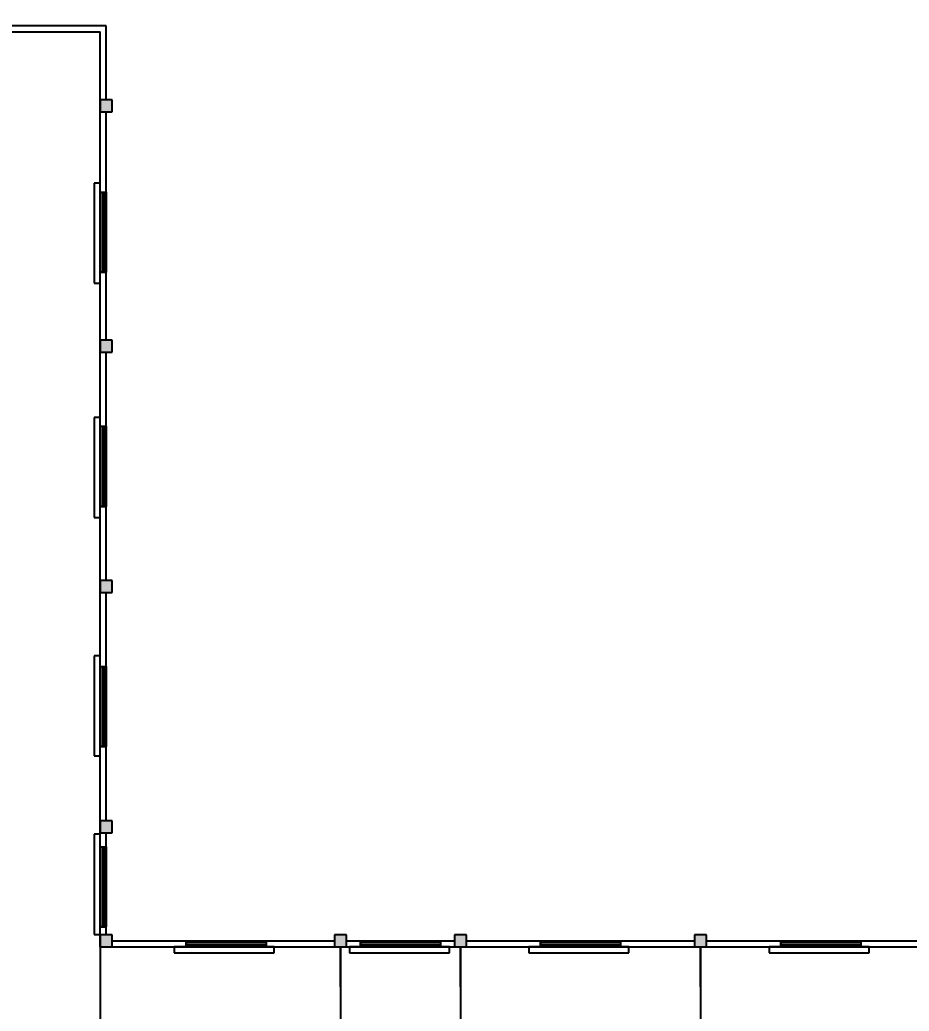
# Model space of a CAD drawing. Header units: millimetres. Extents: x 3339 to 2017737, y 4955 to 2748989.
# Drawn here: x 1349027 to 1371244, y 1661543 to 1686299 of the extents above; entities that cross this region are included whole.
import ezdxf

# ---------------------------------------------------------------- set-up
doc = ezdxf.new("R2010")
doc.units = ezdxf.units.MM
doc.header["$LTSCALE"] = 30
doc.styles.get("Standard").update_dxf_attribs({"font": 'arial.ttf'})
doc.dimstyles.new('ISO-25', dxfattribs={"dimtxt": 1000, "dimasz": 600, "dimexe": 1.25, "dimexo": 0.625, "dimtad": 1, "dimtxsty": 'Standard', "dimblk": 'ARCHTICK', "dimcen": 2.5, "dimclrd": 4, "dimadec": 0, "dimazin": 0, "dimtfac": 1, "dimtmove": 0, "dimatfit": 3, "dimfxl": 1, "dimarcsym": 0})

# ---------------------------------------------------------------- blocks, each defined once
blk = doc.blocks.new('_ArchTick')
at = {"color": 0, "linetype": 'ByBlock', "const_width": 0.15}
blk.add_lwpolyline([(-0.5, -0.5), (0.5, 0.5)], dxfattribs=at)
blk = doc.blocks.new('*D354')
at = {"color": 0, "lineweight": -2, "transparency": 16777216}
for p, q in [((1347034, 1663148), (1347034, 1658040)), ((1351034, 1663148), (1351034, 1658040))]:
    blk.add_line(p, q, dxfattribs=at)
at = {"color": 4, "lineweight": -2, "transparency": 16777216}
blk.add_line((1347034, 1658042), (1351034, 1658042), dxfattribs=at)
at = {"layer": 'Defpoints', "color": 0, "transparency": 16777216}
for p in [(1347034, 1663149), (1351034, 1663149), (1351034, 1658042)]:
    blk.add_point(p, dxfattribs=at)
at = {"color": 4, "lineweight": -2, "transparency": 16777216, "xscale": 600, "yscale": 600, "zscale": 600, "rotation": 180}
blk.add_blockref('_ArchTick', (1347034, 1658042), dxfattribs=at)
at = {"color": 4, "lineweight": -2, "transparency": 16777216, "xscale": 600, "yscale": 600, "zscale": 600}
blk.add_blockref('_ArchTick', (1351034, 1658042), dxfattribs=at)
at = {"color": 0, "transparency": 16777216, "insert": (1349034, 1658553), "char_height": 1000, "attachment_point": 5}
blk.add_mtext('4000', dxfattribs=at)
blk = doc.blocks.new('*D355')
at = {"color": 0, "lineweight": -2, "transparency": 16777216}
for p, q in [((1351034, 1662148), (1351034, 1658040)), ((1357034, 1662148), (1357034, 1658040))]:
    blk.add_line(p, q, dxfattribs=at)
at = {"color": 4, "lineweight": -2, "transparency": 16777216}
blk.add_line((1351034, 1658042), (1357034, 1658042), dxfattribs=at)
at = {"layer": 'Defpoints', "color": 0, "transparency": 16777216}
for p in [(1351034, 1662149), (1357034, 1662149), (1357034, 1658042)]:
    blk.add_point(p, dxfattribs=at)
at = {"color": 4, "lineweight": -2, "transparency": 16777216, "xscale": 600, "yscale": 600, "zscale": 600, "rotation": 180}
blk.add_blockref('_ArchTick', (1351034, 1658042), dxfattribs=at)
at = {"color": 4, "lineweight": -2, "transparency": 16777216, "xscale": 600, "yscale": 600, "zscale": 600}
blk.add_blockref('_ArchTick', (1357034, 1658042), dxfattribs=at)
at = {"color": 0, "transparency": 16777216, "insert": (1354034, 1658553), "char_height": 1000, "attachment_point": 5}
blk.add_mtext('6000', dxfattribs=at)
blk = doc.blocks.new('*D356')
at = {"color": 0, "lineweight": -2, "transparency": 16777216}
for p, q in [((1357034, 1662148), (1357034, 1658090)), ((1360034, 1662148), (1360034, 1658090))]:
    blk.add_line(p, q, dxfattribs=at)
at = {"color": 4, "lineweight": -2, "transparency": 16777216}
blk.add_line((1360034, 1658092), (1357034, 1658092), dxfattribs=at)
at = {"layer": 'Defpoints', "color": 0, "transparency": 16777216}
for p in [(1357034, 1662149), (1360034, 1662149), (1357034, 1658092)]:
    blk.add_point(p, dxfattribs=at)
at = {"color": 4, "lineweight": -2, "transparency": 16777216, "xscale": 600, "yscale": 600, "zscale": 600, "rotation": 180}
blk.add_blockref('_ArchTick', (1357034, 1658092), dxfattribs=at)
at = {"color": 4, "lineweight": -2, "transparency": 16777216, "xscale": 600, "yscale": 600, "zscale": 600}
blk.add_blockref('_ArchTick', (1360034, 1658092), dxfattribs=at)
at = {"color": 0, "transparency": 16777216, "insert": (1358534, 1658603), "char_height": 1000, "attachment_point": 5}
blk.add_mtext('3000', dxfattribs=at)
blk = doc.blocks.new('*D357')
at = {"color": 0, "lineweight": -2, "transparency": 16777216}
for p, q in [((1360034, 1662148), (1360034, 1658140)), ((1366034, 1662148), (1366034, 1658140))]:
    blk.add_line(p, q, dxfattribs=at)
at = {"color": 4, "lineweight": -2, "transparency": 16777216}
blk.add_line((1366034, 1658142), (1360034, 1658142), dxfattribs=at)
at = {"layer": 'Defpoints', "color": 0, "transparency": 16777216}
for p in [(1360034, 1662149), (1366034, 1662149), (1360034, 1658142)]:
    blk.add_point(p, dxfattribs=at)
at = {"color": 4, "lineweight": -2, "transparency": 16777216, "xscale": 600, "yscale": 600, "zscale": 600, "rotation": 180}
blk.add_blockref('_ArchTick', (1360034, 1658142), dxfattribs=at)
at = {"color": 4, "lineweight": -2, "transparency": 16777216, "xscale": 600, "yscale": 600, "zscale": 600}
blk.add_blockref('_ArchTick', (1366034, 1658142), dxfattribs=at)
at = {"color": 0, "transparency": 16777216, "insert": (1363034, 1658653), "char_height": 1000, "attachment_point": 5}
blk.add_mtext('6000', dxfattribs=at)
blk = doc.blocks.new('*D358')
at = {"color": 0, "lineweight": -2, "transparency": 16777216}
for p, q in [((1366034, 1662148), (1366034, 1658090)), ((1372034, 1662148), (1372034, 1658090))]:
    blk.add_line(p, q, dxfattribs=at)
at = {"color": 4, "lineweight": -2, "transparency": 16777216}
blk.add_line((1372034, 1658092), (1366034, 1658092), dxfattribs=at)
at = {"layer": 'Defpoints', "color": 0, "transparency": 16777216}
for p in [(1366034, 1662149), (1372034, 1662149), (1366034, 1658092)]:
    blk.add_point(p, dxfattribs=at)
at = {"color": 4, "lineweight": -2, "transparency": 16777216, "xscale": 600, "yscale": 600, "zscale": 600, "rotation": 180}
blk.add_blockref('_ArchTick', (1366034, 1658092), dxfattribs=at)
at = {"color": 4, "lineweight": -2, "transparency": 16777216, "xscale": 600, "yscale": 600, "zscale": 600}
blk.add_blockref('_ArchTick', (1372034, 1658092), dxfattribs=at)
at = {"color": 0, "transparency": 16777216, "insert": (1369034, 1658603), "char_height": 1000, "attachment_point": 5}
blk.add_mtext('6000', dxfattribs=at)

msp = doc.modelspace()

# ---------------------------------------------------------------- hatches: boundary and pattern name
at = {"true_color": 0xf8d731}
h = msp.add_hatch(color=40, dxfattribs=at)
h.dxf.hatch_style = 1
h.paths.add_polyline_path([(1393034.084, 1663448.947), (1392884.084, 1663448.947), (1392734.084, 1663448.947), (1392734.084, 1663298.947), (1392734.084, 1663148.947), (1393034.084, 1663148.947)])
h.paths.add_polyline_path([(1387184.084, 1663448.947), (1387034.084, 1663448.947), (1386884.084, 1663448.947), (1386884.084, 1663298.947), (1386884.084, 1663148.947), (1387184.084, 1663148.947)])
h.paths.add_polyline_path([(1384184.084, 1663448.947), (1384034.084, 1663448.947), (1383884.084, 1663448.947), (1383884.084, 1663298.947), (1383884.084, 1663148.947), (1384184.084, 1663148.947)])
h.paths.add_polyline_path([(1378184.084, 1663448.947), (1378034.084, 1663448.947), (1377884.084, 1663448.947), (1377884.084, 1663298.947), (1377884.084, 1663148.947), (1378184.084, 1663148.947)])
h.paths.add_polyline_path([(1372184.084, 1663448.947), (1372034.084, 1663448.947), (1371884.084, 1663448.947), (1371884.084, 1663298.947), (1371884.084, 1663148.947), (1372184.084, 1663148.947)])
h.paths.add_polyline_path([(1366184.084, 1663448.947), (1366034.084, 1663448.947), (1365884.084, 1663448.947), (1365884.084, 1663298.947), (1365884.084, 1663148.947), (1366184.084, 1663148.947)])
h.paths.add_polyline_path([(1360184.084, 1663448.947), (1360034.084, 1663448.947), (1359884.084, 1663448.947), (1359884.084, 1663298.947), (1359884.084, 1663148.947), (1360184.084, 1663148.947)])
h.paths.add_polyline_path([(1357184.084, 1663448.947), (1357034.084, 1663448.947), (1356884.084, 1663448.947), (1356884.084, 1663298.947), (1356884.084, 1663148.947), (1357184.084, 1663148.947)])
h.paths.add_polyline_path([(1351334.084, 1663448.947), (1351184.084, 1663448.947), (1351034.084, 1663448.947), (1351034.084, 1663148.947), (1351334.084, 1663148.947)])
h.paths.add_polyline_path([(1351334.084, 1666298.947), (1351184.084, 1666298.947), (1351034.084, 1666298.947), (1351034.084, 1665998.947), (1351334.084, 1665998.947)])
h.paths.add_polyline_path([(1351334.084, 1672298.947), (1351184.084, 1672298.947), (1351034.084, 1672298.947), (1351034.084, 1672148.947), (1351034.084, 1671998.947), (1351334.084, 1671998.947)])
h.paths.add_polyline_path([(1351334.084, 1678298.947), (1351184.084, 1678298.947), (1351034.084, 1678298.947), (1351034.084, 1677998.947), (1351334.084, 1677998.947)])
h.paths.add_polyline_path([(1347034.084, 1674298.947), (1346888.192, 1674298.947), (1346738.192, 1674298.947), (1346738.192, 1674148.947), (1346738.192, 1673998.947), (1347034.084, 1673998.947)])
h.paths.add_polyline_path([(1347034.084, 1668148.947), (1347034.084, 1668299.806), (1346738.192, 1668299.806), (1346738.192, 1668149.806), (1346738.192, 1667999.806), (1347034.084, 1667999.806)])
h.paths.add_polyline_path([(1347034.084, 1663448.947), (1346734.084, 1663448.947), (1346734.084, 1663148.947), (1347034.084, 1663148.947)])
h.paths.add_polyline_path([(1393034.084, 1666298.947), (1392884.084, 1666298.947), (1392734.084, 1666298.947), (1392734.084, 1666148.947), (1392734.084, 1665998.947), (1393034.084, 1665998.947)])
h.paths.add_polyline_path([(1393034.084, 1672298.947), (1392884.084, 1672298.947), (1392734.084, 1672298.947), (1392734.084, 1672148.947), (1392734.084, 1671998.947), (1393034.084, 1671998.947)])
h.paths.add_polyline_path([(1393034.084, 1678298.947), (1392884.084, 1678298.947), (1392734.084, 1678298.947), (1392734.084, 1678148.947), (1392734.084, 1677998.947), (1393034.084, 1677998.947)])
h.paths.add_polyline_path([(1340184.084, 1663448.947), (1339884.084, 1663448.947), (1339884.084, 1663148.947), (1340034.084, 1663148.947), (1340184.084, 1663148.947)])
h.paths.add_polyline_path([(1333184.084, 1663448.947), (1332884.084, 1663448.947), (1332884.084, 1663148.947), (1333034.084, 1663148.947), (1333184.084, 1663148.947)])
h.paths.add_polyline_path([(1327184.084, 1663448.947), (1326884.084, 1663448.947), (1326884.084, 1663148.947), (1327034.084, 1663148.947), (1327184.084, 1663148.947)])
h.paths.add_polyline_path([(1321184.084, 1663448.947), (1320884.084, 1663448.947), (1320884.084, 1663148.947), (1321034.084, 1663148.947), (1321184.084, 1663148.947)])
h.paths.add_polyline_path([(1351334.084, 1684298.947), (1351184.084, 1684298.947), (1351034.084, 1684298.947), (1351034.084, 1684148.947), (1351034.084, 1683998.947), (1351334.084, 1683998.947)])
h.paths.add_polyline_path([(1347034.084, 1680298.947), (1346888.192, 1680298.947), (1346738.192, 1680298.947), (1346738.192, 1680148.947), (1346738.192, 1679998.947), (1347034.084, 1679998.947)])
h.paths.add_polyline_path([(1347034.084, 1686298.947), (1346888.192, 1686298.947), (1346738.192, 1686298.947), (1346738.192, 1686148.947), (1346738.192, 1685998.947), (1347034.084, 1685998.947)])
h.paths.add_polyline_path([(1303334.084, 1663448.947), (1303034.084, 1663448.947), (1303034.084, 1663148.947), (1303334.084, 1663148.947)])
h.paths.add_polyline_path([(1309184.084, 1663448.947), (1308884.084, 1663448.947), (1308884.084, 1663148.947), (1309034.084, 1663148.947), (1309184.084, 1663148.947)])
h.paths.add_polyline_path([(1315184.084, 1663448.947), (1314884.084, 1663448.947), (1314884.084, 1663148.947), (1315034.084, 1663148.947), (1315184.084, 1663148.947)])

# ---------------------------------------------------------------- linework, layer by layer
for p, q in [((1346738.192, 1685998.947), (1351034.084, 1685998.947)), ((1351184.084, 1686148.947), (1347034.084, 1686148.947)), ((1351034.084, 1663148.947), (1351034.084, 1685998.947)), ((1351184.084, 1684298.947), (1351184.084, 1686148.947)), ((1351034.084, 1684298.947), (1351034.084, 1683998.947)), ((1351334.084, 1684298.947), (1351034.084, 1684298.947)), ((1351034.084, 1684298.947), (1351034.084, 1684148.947)), ((1351334.084, 1684298.947), (1351184.084, 1684298.947)), ((1351334.084, 1683998.947), (1351334.084, 1684298.947)), ((1351334.084, 1684148.947), (1351334.084, 1684298.947)), ((1351034.084, 1678148.947), (1351034.084, 1684148.947)), ((1351034.084, 1683998.947), (1351334.084, 1683998.947)), ((1351184.084, 1678298.947), (1351184.084, 1683998.947)), ((1350882.521, 1682218.876), (1350882.521, 1679718.876)), ((1351032.521, 1682218.876), (1350882.521, 1682218.876)), ((1350882.521, 1682218.876), (1350882.521, 1682218.876)), ((1351032.521, 1679718.876), (1351032.521, 1682218.876)), ((1351034.084, 1679998.947), (1351184.084, 1679998.947)), ((1350882.521, 1679718.876), (1351032.521, 1679718.876)), ((1351034.084, 1678298.947), (1351034.084, 1677998.947)), ((1351334.084, 1678298.947), (1351034.084, 1678298.947)), ((1351034.084, 1678298.947), (1351034.084, 1678148.947)), ((1351334.084, 1678298.947), (1351184.084, 1678298.947)), ((1351334.084, 1677998.947), (1351334.084, 1678298.947)), ((1351334.084, 1678148.947), (1351334.084, 1678298.947)), ((1351034.084, 1677998.947), (1351334.084, 1677998.947)), ((1351184.084, 1672298.947), (1351184.084, 1677998.947)), ((1351184.084, 1672298.947), (1351184.084, 1677998.947)), ((1350882.521, 1676368.876), (1350882.521, 1673868.876)), ((1351032.521, 1676368.876), (1350882.521, 1676368.876)), ((1350882.521, 1676368.876), (1350882.521, 1676368.876)), ((1351032.521, 1673868.876), (1351032.521, 1676368.876)), ((1351034.084, 1672298.947), (1351034.084, 1674148.947)), ((1351034.084, 1674148.947), (1351184.084, 1674148.947)), ((1350882.521, 1673868.876), (1351032.521, 1673868.876)), ((1351034.084, 1672298.947), (1351034.084, 1671998.947)), ((1351334.084, 1672298.947), (1351034.084, 1672298.947)), ((1351034.084, 1672298.947), (1351034.084, 1672148.947)), ((1351334.084, 1672298.947), (1351184.084, 1672298.947)), ((1351334.084, 1671998.947), (1351334.084, 1672298.947)), ((1351334.084, 1672148.947), (1351334.084, 1672298.947)), ((1351034.084, 1671998.947), (1351334.084, 1671998.947)), ((1351184.084, 1666298.947), (1351184.084, 1671998.947)), ((1351184.084, 1666298.947), (1351184.084, 1671998.947)), ((1350882.521, 1670418.876), (1350882.521, 1667918.876)), ((1351032.521, 1670418.876), (1350882.521, 1670418.876)), ((1350882.521, 1670418.876), (1350882.521, 1670418.876)), ((1351032.521, 1667918.876), (1351032.521, 1670418.876)), ((1351034.084, 1666298.947), (1351034.084, 1668148.947)), ((1351034.084, 1668148.947), (1351184.084, 1668148.947)), ((1350882.521, 1667918.876), (1351032.521, 1667918.876)), ((1351034.084, 1666298.947), (1351034.084, 1665998.947)), ((1351334.084, 1666298.947), (1351034.084, 1666298.947)), ((1351034.084, 1666298.947), (1351034.084, 1666148.947)), ((1351034.084, 1663148.947), (1351034.084, 1666148.947)), ((1351334.084, 1666298.947), (1351184.084, 1666298.947)), ((1351334.084, 1665998.947), (1351334.084, 1666298.947)), ((1351334.084, 1666148.947), (1351334.084, 1666298.947)), ((1350882.521, 1665958.876), (1350882.521, 1663458.876)), ((1351032.521, 1665958.876), (1350882.521, 1665958.876)), ((1350882.521, 1665958.876), (1350882.521, 1665958.876)), ((1351032.521, 1663458.876), (1351032.521, 1665958.876)), ((1351034.084, 1665998.947), (1351334.084, 1665998.947)), ((1351184.084, 1663448.947), (1351184.084, 1665998.947)), ((1351034.084, 1663448.947), (1351034.084, 1663948.947)), ((1351034.084, 1663148.947), (1351034.084, 1663648.947)), ((1351034.084, 1663648.947), (1351184.084, 1663648.947)), ((1350882.521, 1663458.876), (1351032.521, 1663458.876)), ((1351034.084, 1663448.947), (1351034.084, 1663148.947)), ((1351334.084, 1663448.947), (1351034.084, 1663448.947)), ((1351034.084, 1663448.947), (1351034.084, 1663298.947)), ((1351334.084, 1663448.947), (1351184.084, 1663448.947)), ((1351334.084, 1663148.947), (1351334.084, 1663448.947)), ((1351334.084, 1663298.947), (1351334.084, 1663448.947)), ((1356884.084, 1663448.947), (1356884.084, 1663148.947)), ((1357184.084, 1663448.947), (1356884.084, 1663448.947)), ((1356884.084, 1663448.947), (1356884.084, 1663298.947)), ((1357184.084, 1663448.947), (1357034.084, 1663448.947)), ((1357184.084, 1663148.947), (1357184.084, 1663448.947)), ((1357184.084, 1663298.947), (1357184.084, 1663448.947)), ((1359884.084, 1663448.947), (1359884.084, 1663148.947)), ((1360184.084, 1663448.947), (1359884.084, 1663448.947)), ((1359884.084, 1663448.947), (1359884.084, 1663298.947)), ((1360184.084, 1663448.947), (1360034.084, 1663448.947)), ((1360184.084, 1663148.947), (1360184.084, 1663448.947)), ((1360184.084, 1663298.947), (1360184.084, 1663448.947)), ((1365884.084, 1663448.947), (1365884.084, 1663148.947)), ((1366184.084, 1663448.947), (1365884.084, 1663448.947)), ((1365884.084, 1663448.947), (1365884.084, 1663298.947)), ((1366184.084, 1663448.947), (1366034.084, 1663448.947)), ((1366184.084, 1663148.947), (1366184.084, 1663448.947)), ((1366184.084, 1663298.947), (1366184.084, 1663448.947)), ((1351034.084, 1663148.947), (1393034.084, 1663148.947)), ((1351034.084, 1663148.947), (1357034.084, 1663148.947)), ((1351034.084, 1663148.947), (1351334.084, 1663148.947)), ((1351334.084, 1663298.947), (1356884.084, 1663298.947)), ((1351334.084, 1663148.947), (1353184.084, 1663148.947)), ((1355382.521, 1663148.876), (1352882.521, 1663148.876)), ((1352882.521, 1663148.876), (1352882.521, 1662998.876)), ((1353184.084, 1663148.947), (1353184.084, 1663298.947)), ((1355382.521, 1662998.876), (1355382.521, 1663148.876)), ((1356884.084, 1663148.947), (1357184.084, 1663148.947)), ((1357034.084, 1663148.947), (1357034.084, 1662148.947)), ((1357034.084, 1662148.947), (1357034.084, 1663148.947)), ((1357034.084, 1663148.947), (1360034.084, 1663148.947)), ((1357034.084, 1663148.947), (1357534.084, 1663148.947)), ((1357184.084, 1663298.947), (1359884.084, 1663298.947)), ((1359762.521, 1663148.876), (1357262.521, 1663148.876)), ((1357262.521, 1663148.876), (1357262.521, 1662998.876)), ((1357534.084, 1663148.947), (1357534.084, 1663298.947)), ((1359762.521, 1662998.876), (1359762.521, 1663148.876)), ((1359884.084, 1663148.947), (1360184.084, 1663148.947)), ((1360034.084, 1663148.947), (1360034.084, 1662148.947)), ((1360034.084, 1662148.947), (1360034.084, 1663148.947)), ((1360034.084, 1663148.947), (1366034.084, 1663148.947)), ((1360034.084, 1663148.947), (1362034.084, 1663148.947)), ((1360184.084, 1663298.947), (1365884.084, 1663298.947)), ((1364242.521, 1663148.876), (1361742.521, 1663148.876)), ((1361742.521, 1663148.876), (1361742.521, 1662998.876)), ((1362034.084, 1663148.947), (1362034.084, 1663298.947)), ((1364242.521, 1662998.876), (1364242.521, 1663148.876)), ((1365884.084, 1663148.947), (1366184.084, 1663148.947)), ((1366034.084, 1663148.947), (1366034.084, 1662148.947)), ((1366034.084, 1662148.947), (1366034.084, 1663148.947)), ((1366034.084, 1663148.947), (1372034.084, 1663148.947)), ((1366034.084, 1663148.947), (1368034.084, 1663148.947)), ((1366184.084, 1663298.947), (1371884.084, 1663298.947)), ((1370242.521, 1663148.876), (1367742.521, 1663148.876)), ((1367742.521, 1663148.876), (1367742.521, 1662998.876)), ((1368034.084, 1663148.947), (1368034.084, 1663298.947)), ((1370242.521, 1662998.876), (1370242.521, 1663148.876)), ((1352882.521, 1662998.876), (1355382.521, 1662998.876)), ((1352882.521, 1662998.876), (1352882.521, 1662998.876)), ((1357262.521, 1662998.876), (1359762.521, 1662998.876)), ((1357262.521, 1662998.876), (1357262.521, 1662998.876)), ((1361742.521, 1662998.876), (1364242.521, 1662998.876)), ((1361742.521, 1662998.876), (1361742.521, 1662998.876)), ((1367742.521, 1662998.876), (1370242.521, 1662998.876)), ((1367742.521, 1662998.876), (1367742.521, 1662998.876))]:
    msp.add_line(p, q)
at = {"color": 9, "true_color": 0xafd9aa}
for p, q in [((1351034.084, 1681998.947), (1351184.084, 1681998.947)), ((1351034.084, 1679998.947), (1351034.084, 1681998.947)), ((1351034.084, 1681998.947), (1351084.084, 1681998.947)), ((1351084.084, 1681998.947), (1351084.084, 1679998.947)), ((1351134.084, 1679998.947), (1351134.084, 1681998.947)), ((1351184.084, 1681998.947), (1351184.084, 1680998.947)), ((1351184.084, 1680998.947), (1351184.084, 1679998.947)), ((1351184.084, 1679998.947), (1351034.084, 1679998.947)), ((1351084.084, 1679998.947), (1351134.084, 1679998.947)), ((1351034.084, 1676148.947), (1351184.084, 1676148.947)), ((1351034.084, 1674148.947), (1351034.084, 1676148.947)), ((1351034.084, 1676148.947), (1351084.084, 1676148.947)), ((1351084.084, 1676148.947), (1351084.084, 1674148.947)), ((1351134.084, 1674148.947), (1351134.084, 1676148.947)), ((1351184.084, 1676148.947), (1351184.084, 1675148.947)), ((1351184.084, 1675148.947), (1351184.084, 1674148.947)), ((1351184.084, 1674148.947), (1351034.084, 1674148.947)), ((1351084.084, 1674148.947), (1351134.084, 1674148.947)), ((1351034.084, 1670148.947), (1351184.084, 1670148.947)), ((1351034.084, 1668148.947), (1351034.084, 1670148.947)), ((1351034.084, 1670148.947), (1351084.084, 1670148.947)), ((1351084.084, 1670148.947), (1351084.084, 1668148.947)), ((1351134.084, 1668148.947), (1351134.084, 1670148.947)), ((1351184.084, 1670148.947), (1351184.084, 1669148.947)), ((1351184.084, 1669148.947), (1351184.084, 1668148.947)), ((1351184.084, 1668148.947), (1351034.084, 1668148.947)), ((1351084.084, 1668148.947), (1351134.084, 1668148.947)), ((1351034.084, 1665648.947), (1351184.084, 1665648.947)), ((1351034.084, 1663648.947), (1351034.084, 1665648.947)), ((1351034.084, 1665648.947), (1351084.084, 1665648.947)), ((1351084.084, 1665648.947), (1351084.084, 1663648.947)), ((1351134.084, 1663648.947), (1351134.084, 1665648.947)), ((1351184.084, 1665648.947), (1351184.084, 1664648.947)), ((1351184.084, 1664648.947), (1351184.084, 1663648.947)), ((1351184.084, 1663648.947), (1351034.084, 1663648.947)), ((1351084.084, 1663648.947), (1351134.084, 1663648.947)), ((1353184.084, 1663148.947), (1353184.084, 1663298.947)), ((1353184.084, 1663298.947), (1355184.084, 1663298.947)), ((1355184.084, 1663248.947), (1353184.084, 1663248.947)), ((1353184.084, 1663248.947), (1353184.084, 1663198.947)), ((1353184.084, 1663198.947), (1355184.084, 1663198.947)), ((1354184.084, 1663148.947), (1353184.084, 1663148.947)), ((1355184.084, 1663148.947), (1354184.084, 1663148.947)), ((1355184.084, 1663298.947), (1355184.084, 1663148.947)), ((1355184.084, 1663298.947), (1355184.084, 1663248.947)), ((1357534.084, 1663148.947), (1357534.084, 1663298.947)), ((1357534.084, 1663298.947), (1359534.084, 1663298.947)), ((1359534.084, 1663248.947), (1357534.084, 1663248.947)), ((1357534.084, 1663248.947), (1357534.084, 1663198.947)), ((1357534.084, 1663198.947), (1359534.084, 1663198.947)), ((1358534.084, 1663148.947), (1357534.084, 1663148.947)), ((1359534.084, 1663148.947), (1358534.084, 1663148.947)), ((1359534.084, 1663298.947), (1359534.084, 1663148.947)), ((1359534.084, 1663298.947), (1359534.084, 1663248.947)), ((1362034.084, 1663148.947), (1362034.084, 1663298.947)), ((1362034.084, 1663298.947), (1364034.084, 1663298.947)), ((1364034.084, 1663248.947), (1362034.084, 1663248.947)), ((1362034.084, 1663248.947), (1362034.084, 1663198.947)), ((1362034.084, 1663198.947), (1364034.084, 1663198.947)), ((1363034.084, 1663148.947), (1362034.084, 1663148.947)), ((1364034.084, 1663148.947), (1363034.084, 1663148.947)), ((1364034.084, 1663298.947), (1364034.084, 1663148.947)), ((1364034.084, 1663298.947), (1364034.084, 1663248.947)), ((1368034.084, 1663148.947), (1368034.084, 1663298.947)), ((1368034.084, 1663298.947), (1370034.084, 1663298.947)), ((1370034.084, 1663248.947), (1368034.084, 1663248.947)), ((1368034.084, 1663248.947), (1368034.084, 1663198.947)), ((1368034.084, 1663198.947), (1370034.084, 1663198.947)), ((1369034.084, 1663148.947), (1368034.084, 1663148.947)), ((1370034.084, 1663148.947), (1369034.084, 1663148.947)), ((1370034.084, 1663298.947), (1370034.084, 1663148.947)), ((1370034.084, 1663298.947), (1370034.084, 1663248.947))]:
    msp.add_line(p, q, dxfattribs=at)

# ---------------------------------------------------------------- dimensions: what is measured, and where the dimension line sits
for base, p1, p2, picture, middle in [((1351034.084, 1658041.575), (1347034.084, 1663148.947), (1351034.084, 1663148.947), '*D354', (1349034.084, 1658552.773)), ((1357034.084, 1658041.575), (1351034.084, 1662148.947), (1357034.084, 1662148.947), '*D355', (1354034.084, 1658552.773)), ((1357034.084, 1658091.575), (1360034.084, 1662148.947), (1357034.084, 1662148.947), '*D356', (1358534.084, 1658603.114)), ((1360034.084, 1658141.575), (1366034.084, 1662148.947), (1360034.084, 1662148.947), '*D357', (1363034.084, 1658652.773)), ((1366034.084, 1658091.575), (1372034.084, 1662148.947), (1366034.084, 1662148.947), '*D358', (1369034.084, 1658602.773))]:
    dim = msp.add_linear_dim(base=base, p1=p1, p2=p2, dimstyle='ISO-25')
    dim.commit()
    dim.dimension.update_dxf_attribs({"geometry": picture, "text_midpoint": middle})

doc.saveas('drawing.dxf')
